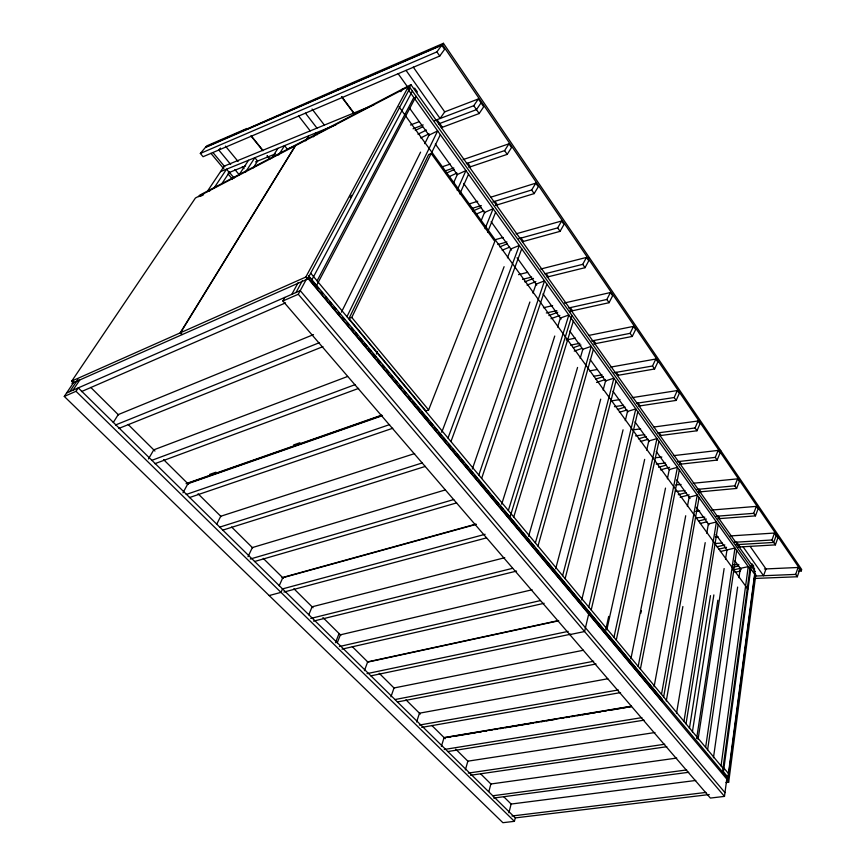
<?xml version="1.0" encoding="UTF-8"?>
<svg xmlns="http://www.w3.org/2000/svg" width="866" height="866" viewBox="0 0 866 866"><rect width="100%" height="100%" fill="white"/><g stroke="black" fill="none" stroke-linecap="round" stroke-linejoin="round"><path stroke-width="1.3" d="M284.849 297.395L282.879 300.989L710.38 798.073L724.485 796.395L727.007 777.289L540.168 553.634M754.167 571.582L754.546 568.745L410.917 84.662L199.819 195.099L198.725 196.734M728.685 782.225L755.791 574.808L755 573.693L727.765 781.121L728.685 782.225L726.011 782.561M722.493 771.887L750.302 566.137M721.053 765.89L748.246 566.624L732.701 570.045M713.454 757.75L737.637 587.072M738.958 577.73L740.278 568.399M705.628 747.38L734.974 548.016L720.393 551.512M707.619 749.761L736.685 550.419M698.083 739.315L724.128 568.551M725.546 559.22L726.975 549.878L716.009 534.614M696.632 738.514L717.849 600.257M692.399 731.878L713.855 594.92M689.412 728.436L710.499 595.635M683.956 721.356L716.409 521.971L708.345 523.962L706.775 533.304M686.024 723.835L718.174 524.45M676.498 713.432L705.205 542.646M666.279 700.94L682.873 606.525M663.637 696.957L699.068 497.636M661.494 694.38L697.249 495.081L689.12 497.203L687.409 506.48M698.656 493.544L699.165 490.73M661.949 701.557L662.263 699.793M654.101 686.662L685.699 515.757M640.396 669.05L679.323 469.946M638.177 666.387L677.439 467.304L669.266 469.567L667.383 478.833M640.808 613.28L641.338 610.638M630.881 658.831L665.51 488.099M616.267 640.082L658.918 441.324M613.962 637.311L656.969 438.586L648.742 441L646.696 450.19M605.778 629.55L608.701 616.419M606.763 629.993L644.661 459.381M591.197 609.978L637.82 411.718M588.793 607.088L635.806 408.893L627.514 411.469L625.284 420.627M588.707 614.005L584.561 631.541L569.806 634.616M581.714 599.976L623.065 429.796M514.404 821.336L515.27 817.905L78.286 387.892L76.013 391.291L64.279 396.422L502.897 822.7L514.404 821.336L76.013 391.291M508.905 812.763L511.124 804.049L695.777 780.461M565.119 578.661L615.986 381.094M562.619 575.663L613.907 378.171L605.561 380.91L603.137 390.046M555.68 568.767L600.712 399.172M488.868 791.481L490.892 783.99L676.725 758.075M537.981 546.067L593.383 349.388M535.372 542.95L591.229 346.357L582.829 349.279L580.188 358.372M465.345 769.928L467.856 761.171L654.956 732.517M528.585 536.292L577.557 367.455M513.755 516.98L573.314 321.221M509.922 517.424L571.928 315.365M441.379 746.373L444.063 737.583L631.195 706.223M508.353 510.496L568.854 314.964L560.399 318.071L557.563 327.056M569.698 312.236L570.532 309.519M501.695 504.153L554.738 336.04M416.6 722.006L419.458 713.194L607.78 678.76M481.637 478.433L546.847 284.102M478.822 475.044L544.53 280.855L536.032 284.156L532.958 293.087M754.189 578.466L797.294 576.756L799.675 569.839L798.073 567.479L764.44 568.994M801.234 570.975L801.721 569.557L720.761 450.645L720.176 452.074L801.234 570.975L798.56 571.095M472.349 468.993L529.884 302.007M797.294 576.756L795.681 574.396L798.073 567.479M390.956 696.794L394.008 687.972L583.467 650.236M776.196 535.491L773.684 542.43L736.003 544.703M737.691 547.085L775.362 544.876L777.863 537.938L774.518 533.034L730.179 535.946M775.362 544.876L771.996 539.973L774.518 533.034M450.948 441.573L521.711 248.845M448.003 438.034L519.308 245.468L510.767 248.986L507.433 257.841M364.413 670.695L367.671 661.862L352.332 646.675M441.747 432.307L504.099 266.685M717.86 518.745L755.444 515.865L758.064 508.916L756.343 506.383L711.852 510.031M755.444 515.865L753.701 513.332L756.343 506.383M337.231 642.853L340.381 634.821L532.081 589.768M428.627 409.964L494.832 241.376L431.16 153.423L428.627 154.646L348.976 318.58L425.866 410.917L428.627 409.964L351.769 317.432L431.16 153.423M335.467 642.713L339.082 633.533M698.905 491.964L736.609 488.435L734.812 485.815L737.561 478.855L693.19 483.26M736.609 488.435L739.347 481.474L737.561 478.855M487.601 232.196L495.623 212.235M485.047 228.667L493.122 208.738L484.538 212.484L480.955 221.198M679.55 464.284L717.135 460.084L719.992 453.113L718.152 450.407L673.91 455.603M717.135 460.084L715.273 457.378L718.152 450.407M308.751 614.828L312.106 606.795L504.748 557.715M659.535 435.663L697 430.759L699.988 423.788L698.072 420.984L653.982 427.014M697 430.759L695.073 427.956L698.072 420.984M459.824 193.941L468.528 174.218M282.554 588.891L281.006 592.376L269.174 595.548M279.198 585.762L282.781 577.73M457.172 190.282L465.93 170.58L457.291 174.575L453.416 183.181M638.827 406.057L676.162 400.406L679.28 393.445L677.309 390.544L632.039 397.667M636.835 403.231L674.17 397.516L677.309 390.544M376.364 354.064L377.479 351.607M617.404 375.422L654.588 368.992L657.846 362.031L655.8 359.022L610.714 367.097M614.016 372.737L652.52 365.993L655.8 359.022M247.99 556.73L252.352 547.572L445.449 489.885M430.932 154.148L440.35 134.695M346.941 316.696L437.655 130.918L428.984 135.172L424.784 143.659M593.892 343.954L632.234 336.441L635.655 329.491L633.533 326.374L588.642 335.456M341.431 312.204L420.584 152.145M591.759 340.933L630.091 333.334L633.533 326.374M216.684 524.255L220.754 516.255L414.641 453.567M570.91 311.121L609.058 302.699L612.641 295.761L610.443 292.535L564.459 302.97M568.691 307.982L606.839 299.474L610.443 292.535M416.091 96.299L316.415 285.78L312.29 280.833M317.097 280.855L413.84 97.512M311.717 280.14L412.378 91.082M282.879 300.989L298.294 294.267L306.618 278.776M350.221 197.632L351.488 195.261M410.917 84.662L408.232 89.642L749.913 568.973M307.517 279.09L409.715 88.581L408.362 86.687L295.533 145.672L180.539 332.728L182.25 334.568L307.517 279.09L305.806 277.044L408.362 86.687M296.01 292.502L302.418 280.627M400.882 91.688L402.235 89.198M182.964 492.808L187.911 483.704L382.469 415.648M291.81 294.343L298.25 282.478M547.074 277.066L585.026 267.691L588.772 260.774L586.488 257.429L540.752 269.023M544.779 273.808L582.721 264.346L586.488 257.429M522.35 241.733L560.064 231.352L563.993 224.467L561.623 220.992L516.158 233.798M518.669 238.724L557.682 227.877L561.623 220.992M148.487 458.926L153.758 449.855L347.569 376.494M313.416 136.828L315.744 132.963L317.129 134.75M495.384 205.448L534.149 193.605L538.273 186.753L535.805 183.148L490.632 197.242M492.906 201.94L531.67 189.99L535.805 183.148M305.709 140.855L308.783 135.789M71.781 381.072L180.236 332.858L295.252 145.813L195.435 198L71.781 381.072L73.48 382.75M113.284 422.511L118.209 414.619L313.492 334.601M278.722 154.96L284.546 145.64L287.306 149.114M271.978 157.774L277.921 148.324M468.928 167.3L507.195 154.364L511.525 147.556L508.959 143.799L463.083 159.625M466.352 163.663L504.618 150.608L508.959 143.799M253.24 167.863L257.592 161.076L254.842 157.699L245.37 172.377M238.984 174.975L248.542 160.264M221.945 183.57L229.274 172.475L226.546 169.206L214.032 188.03M207.18 191.613L224.229 166.12L373.95 104.775M209.561 191.072L210.644 189.438M69.735 391.638L77.994 379.33M72.939 390.23L79.683 380.163M64.279 396.422L74.075 381.863M441.195 127.713L479.158 113.533L483.704 106.778L478.368 98.951L444.42 111.974M73.469 381.192L71.965 383.421L181.957 334.709L180.236 332.858M481.041 102.87L476.473 109.625L438.521 123.925M434.559 120.612L473.778 105.695L478.368 98.951M439.733 56.03L444.583 49.362L441.768 45.238L205.329 147.512L200.338 153.444L203.066 156.714L439.733 56.03L436.886 51.895L441.768 45.238M442.429 44.664L443.424 43.3L589.216 257.44L588.447 258.858L442.429 44.664L336.971 90.302L337.989 89.003L443.424 43.3M220.451 148.054L218.795 150.045L230.681 164.421M200.338 196.409L203.597 194.709M415.258 130.495L422.511 126.891M434.613 120.872L437.027 119.67L442.407 127.259M417.953 134.23L426.418 130.052M420.649 137.954L429.114 133.797M445.903 173.395L454.444 169.411M449.584 176.469L456.945 173.048M180.539 332.728L305.806 277.044M472.652 211.131L481.323 207.31M66.563 393.023L300.242 290.651L724.983 792.65M476.376 214.032L483.813 210.784M81.469 391.594L285.531 302.884M246.983 128.449L206.757 145.889L205.729 147.101L337.74 89.111L336.722 90.41L246.171 129.597M200.338 153.444L436.886 51.895M499.779 246.897L507.27 243.779M502.172 250.22L509.663 247.124M348.976 318.58L351.769 317.432M220.538 171.641L336.051 124.704M115.481 425L319.5 342.622M228.223 172.897L245.619 165.893M255.481 161.92L275.453 153.888M286.635 149.385L294.094 146.376M118.923 428.389L322.942 346.627M524.709 281.883L533.521 278.419M527.026 285.087L535.837 281.645M410.484 125.007L419.285 121.63M413.071 128.785L423.193 124.931M151.572 460.441L355.352 384.547M548.882 315.57L557.715 312.29M154.873 463.689L358.643 388.379M550.982 318.71L559.869 315.43M209.594 474.438L215.959 472.208M293.563 444.972L299.928 442.743M573.346 347.677L580.978 345.004M186.071 483.65L381.711 415.128M187.088 483.639L381.895 415.453M574.234 351.109L581.855 348.446M442.699 166.662L450.342 164.02M186.222 494.475L389.592 424.6M444.669 171.067L453.816 167.939M189.394 497.593L392.742 428.259M595.743 379.124L603.429 376.58M596.544 382.436L605.507 379.481M219.499 527.188L422.402 462.888M222.551 530.198L425.412 466.384M617.361 409.521L625.111 407.096M468.701 204.095L477.729 201.269M619.374 412.303L627.114 409.899M471.938 208.414L481.28 205.534M638.394 438.845L646.144 436.561M640.342 441.541L648.093 439.268M250.242 559.035L453.741 499.541M254.474 561.547L456.62 502.897M495.374 239.655L503.168 237.468M497.853 244.504L506.956 241.971M658.593 467.261L666.409 465.074M660.477 469.87L669.591 467.337M282.121 577.622L475.607 524.19M282.348 577.849L476.419 524.298M282.359 588.945L485.112 534.29M283.907 592.073L486.519 537.873M678.273 494.713L686.099 492.657M680.102 497.236L689.217 494.854M518.539 274.652L527.686 272.335M522.534 279.361L531.692 277.077M698.505 521.007L706.385 519.048M310.753 618.443L512.596 568.323M700.28 523.454L706.84 521.83M313.481 621.117L516.558 571.084M716.972 546.782L724.853 544.93M718.683 549.152L726.552 547.312M339.364 646.545L540.287 600.625M543.437 307.744L552.627 305.655M341.994 649.132L544.14 603.288M546.327 312.972L556.849 310.623M733.513 567.143L738.795 565.963M734.931 572.285L740.213 571.116M367.379 661.927L558.689 620.511M367.585 662.133L557.574 621.03M366.989 673.64L568.128 631.39M370.843 675.859L570.575 634.237M566.202 340.002L575.435 338.13M570.607 345.133L579.863 343.293M394.95 699.555L593.697 661.245M397.397 701.958L596.046 663.984M589.497 370.897L597.453 369.479M419.35 725.069L618.292 689.964M593.903 376.255L602.065 374.826M421.71 727.397L620.554 692.594M444.085 737.8L631.52 706.407M448.242 737.323L450.894 736.879M453.557 736.436L476.116 732.658M478.768 732.214L481.431 731.77M484.083 731.326L486.735 730.882M489.387 730.439L492.05 729.995M494.702 729.551L497.355 729.107M500.007 728.663L502.67 728.219M505.322 727.765L533.196 723.11M535.848 722.666L538.5 722.222M541.153 721.779L543.816 721.324M546.468 720.88L549.12 720.436M551.772 719.992L554.435 719.549M561.071 718.444L563.723 718.001M566.375 717.557L569.027 717.113M571.69 716.669L574.342 716.225M576.994 715.781L579.646 715.327M582.309 714.883L584.961 714.439M587.613 713.995L590.266 713.552M592.929 713.108L595.581 712.664M598.233 712.22L600.885 711.776M603.548 711.332L606.2 710.889M608.852 710.445L620.803 708.442M623.455 707.998L626.107 707.554M628.759 707.111L631.422 706.667M444.236 749.491L641.901 717.622M447.852 751.526L644.087 720.155M610.736 401.012L620.056 399.551M614.449 406.674L623.607 405.266M468.268 773.1L664.72 744.251M470.487 775.276L666.82 746.698M633.934 429.763L640.623 428.843M635.568 435.858L644.715 434.645M657.597 432.935L695.073 427.956M492.862 795.757L686.706 769.928M493.663 798.041L688.73 772.288M511.958 816.01L705.952 792.422M515.378 817.883L709.254 794.544M655.14 457.811L661.841 457.021M656.201 464.079L665.597 463.018M677.677 461.643L715.273 457.378M675.707 484.992L681.087 484.462M675.545 491.466L684.974 490.567M697.098 489.409L734.812 485.815M695.669 511.362L699.717 511.027M695.452 517.879L704.816 517.154M716.106 516.277L753.701 513.332M715.392 536.92L718.076 536.736M715.359 543.469L722.19 543.047M734.303 542.3L771.996 539.973M733.513 564.794L738.828 564.535M755.26 576.063L795.681 574.396M90.757 387.416L118.545 414.955M128.125 424.459L154.96 451.045M163.577 459.597L188.496 484.278M198.076 493.782L221.068 516.569M231.612 527.015L252.688 547.907M263.232 558.353L283.355 578.293M293.888 588.739L313.048 607.737M322.942 617.545L340.836 635.276M379.156 673.25L394.474 688.427M405.959 699.815L420.324 714.049M431.809 725.437L445.211 738.72M455.743 749.155L468.192 761.495M480.63 773.825L491.163 784.26M503.611 796.601L511.276 804.189M298.294 294.267L724.485 796.395M308.512 275.745L414.175 402.268L413.472 404.011L307.614 277.423M308.989 276.882L310.645 278.863M316.902 286.365L318.634 288.432M321.232 291.539L322.964 293.617M325.562 296.724L327.294 298.792M329.892 301.898L331.624 303.977M334.222 307.084L335.943 309.151M338.541 312.269L340.273 314.336M342.871 317.443L344.603 319.522M347.201 322.628L348.933 324.696M351.531 327.803L353.263 329.881M355.861 332.988L357.582 335.066M360.18 338.173L362.778 341.28M364.51 343.347L367.108 346.454M368.84 348.533L371.438 351.639M373.17 353.707L375.768 356.824M377.5 358.892L380.087 361.999M382.685 365.106L384.417 367.184M387.015 370.291L388.747 372.358M391.345 375.476L393.077 377.544M395.675 380.65L397.407 382.729M400.005 385.835L401.727 387.903M404.325 391.01L406.057 393.088M408.655 396.195L411.253 399.302M412.985 401.38L415.583 404.487M417.315 406.555L419.913 409.661M421.645 411.74L424.232 414.846M425.964 416.914L428.562 420.032M430.294 422.099L432.892 425.206M434.624 427.284L437.222 430.391M438.954 432.459L441.552 435.566M443.284 437.644L445.871 440.751M448.469 443.857L450.201 445.936M452.799 449.043L454.531 451.11M457.129 454.217L459.727 457.324M461.459 459.402L464.057 462.509M465.778 464.587L468.376 467.694M470.108 469.762L472.706 472.868M474.438 474.947L477.036 478.054M478.768 480.121L481.366 483.228M483.098 485.306L485.696 488.413M487.417 490.492L490.015 493.598M491.747 495.666L494.345 498.773M496.077 500.851L498.675 503.958M500.407 506.025L503.005 509.132M504.737 511.211L516.84 525.705M518.572 527.773L521.159 530.869M522.891 532.947L525.478 536.043M527.21 538.111L529.797 541.218M531.529 543.285L534.116 546.392M535.848 548.459L538.446 551.566M308.123 278.614L726.769 779.054M212.939 152.535L224.814 166.813M229.046 171.923L234.134 178.039M723.944 768.099L728.447 773.5M210.914 153.325L223.872 168.87M228.18 174.055L232.499 179.24M310.872 273.375L722.991 768.218M234.924 169.552L239.168 174.683M225.452 146.116L238.107 161.487M242.318 166.618L244.006 168.664M251.259 135.897L263.112 150.608M267.345 155.869L269.889 159.019M251.021 135.973L262.842 150.641M267.064 155.88L269.597 159.019M298.716 116.055L310.201 130.874M305.471 113.175L316.967 128.103M312.063 109.04L324.306 125.007M341.81 96.765L354.703 114.02M341.55 96.873L354.443 114.117M399.02 106.799L747.834 589.118M409.412 107.936L429.06 135.28M435.338 144.027L457.345 174.651M463.635 183.397L484.852 212.928M491.13 221.674L511.568 250.101M517.067 257.754L536.714 285.098M542.993 293.845L561.071 319.002M569.72 331.039L583.089 349.647M590.168 359.498L605.897 381.386M612.976 391.237L627.915 412.032M634.995 421.883L649.154 441.584M656.233 451.435L669.602 470.043M676.682 479.894L690.05 498.491M696.34 507.249L708.929 524.764M734.877 560.887L741.166 569.644M398.176 73.74L407.464 86.762M750.768 568.789L755.206 575.013M414.641 88.105L417.423 92.023M467.867 163.144L470.444 166.792M494.941 201.313L497.42 204.82M521.007 238.074L523.4 241.441M546.11 273.472L548.427 276.73M570.326 307.614L572.556 310.753M593.686 340.555L595.83 343.575M616.235 372.348L618.313 375.27M638.015 403.058L640.017 405.883M659.069 432.74L661.007 435.468M679.431 461.437L681.304 464.089M699.122 489.214L700.94 491.78M718.195 516.104L719.949 518.582M736.674 542.148L740.073 546.944M752.089 563.896L753.745 566.234M409.586 87.141L751.049 567.187M406.057 70.384L440.101 118.501L444.723 111.866L413.255 67.083M743.028 546.771L763.541 575.771L765.999 568.973L750.14 546.403M473.778 105.695L479.158 113.533M504.618 150.608L507.195 154.364M531.67 189.99L534.149 193.605M557.682 227.877L560.064 231.352M582.721 264.346L585.026 267.691M606.839 299.474L609.058 302.699M630.091 333.334L632.234 336.441M652.52 365.993L654.588 368.992M674.17 397.516L676.162 400.406M755.022 571.387L727.97 777.17L723.456 771.768L751.158 565.942L755.022 571.387M662.414 699.522L662.089 701.298L589.237 614.178L589.659 612.403L662.414 699.522M589.454 612.154L589.032 613.94L507.011 515.855L507.552 514.079L589.454 612.154M507.324 513.809L506.783 515.584L413.731 404.314L414.435 402.571L507.324 513.809M720.609 450.417L720.025 451.846L588.642 259.129L589.41 257.722L720.609 450.417"/></g></svg>
